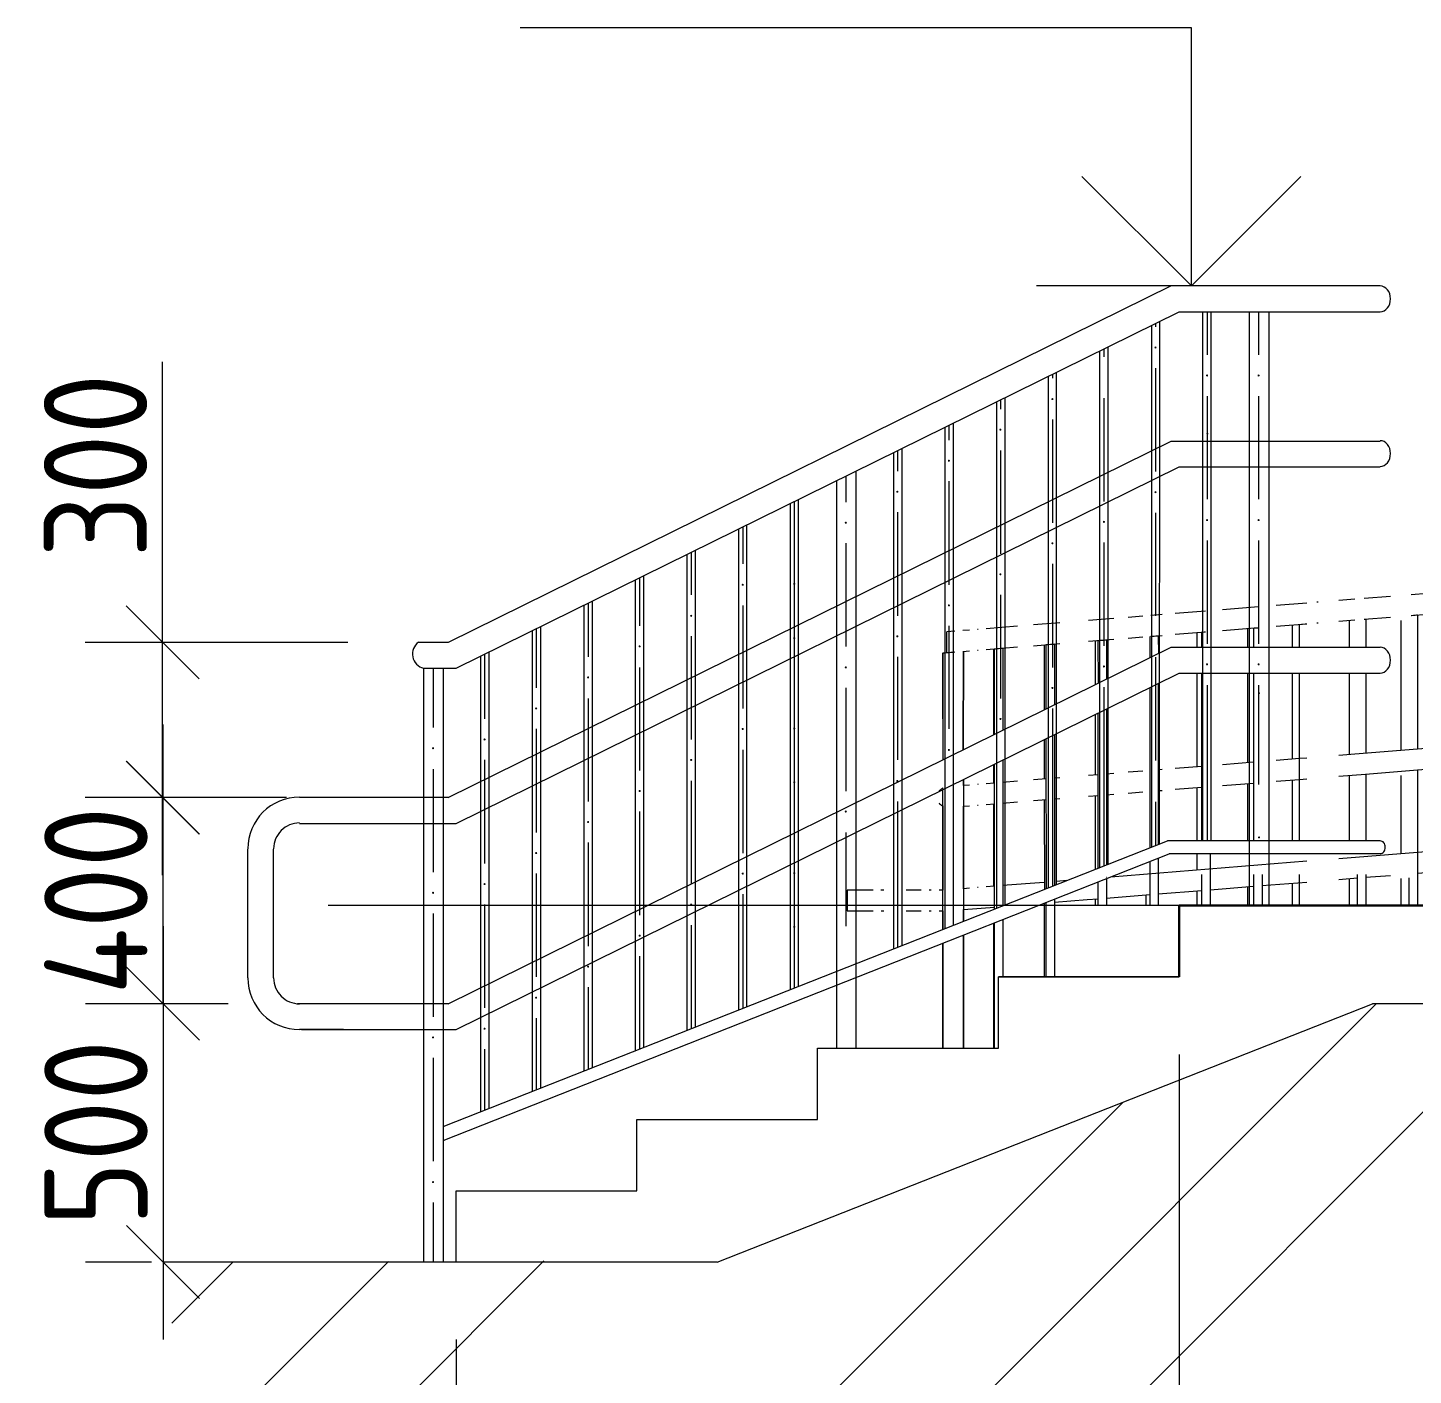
# Model space of a CAD drawing. Header units: millimetres. Extents: x 504091 to 2165846, y 135022 to 442887.
# Drawn here: x 1053745 to 1056428, y 314912 to 317521 of the extents above; entities that cross this region are included whole.
import ezdxf

# ---------------------------------------------------------------- set-up
doc = ezdxf.new("R2010")
doc.units = ezdxf.units.MM
doc.layers.get('Defpoints').update_dxf_attribs({"color": 255})
for name, color, linetype, lineweight in [('Аннотация', 7, 'Continuous', 9), ('Лестницы', 7, 'Continuous', 18), ('Ограждение', 7, 'Continuous', 18), ('отметки', 7, 'Continuous', 20), ('Перекрытие', 7, 'Continuous', 18), ('размеры', 7, 'Continuous', 9), ('Стены наружные', 7, 'Continuous', 18), ('Узлы', 7, 'Continuous', 18)]:
    doc.layers.add(name, color=color, linetype=linetype, lineweight=lineweight)
doc.layers.add('Линии', color=7, linetype='Continuous', lineweight=9, true_color=0x00a600)
doc.styles.add('GOST Common_1', font='GOST_Common.ttf', dxfattribs={"width": 0.9, "height": 250})
doc.styles.add('GOST Common_6', font='GOST_Common.ttf', dxfattribs={"width": 0.9, "height": 200})
doc.dimstyles.new('ADSK_Основной_2_5_мм_Округление_до_10_мм', dxfattribs={"dimscale": 304.8, "dimtxt": 251.428749, "dimasz": 0.463911, "dimexe": 0.492126, "dimexo": 0.492126, "dimgap": 0.098425, "dimtad": 1, "dimdec": 0, "dimrnd": 10, "dimdsep": 46, "dimtxsty": 'GOST Common_1', "dimblk1": 'OBLIQUE', "dimblk2": 'OBLIQUE', "dimsah": 1, "dimcen": 0.09, "dimdle": 0.492126, "dimazin": 2, "dimtfac": 1, "dimtdec": 4, "dimtix": 1, "dimtmove": 0, "dimatfit": 3, "dimfxl": 0, "dimtvp": 1, "dimtolj": 1, "dimtzin": 0, "dimlwd": 20, "dimlwe": 20, "dimarcsym": 0})

# ---------------------------------------------------------------- blocks, each defined once
blk = doc.blocks.new('ограждение')
h = blk.add_hatch(color=7)
h.dxf.hatch_style = 2
h.paths.add_polyline_path([(1648.1, 943.7), (1646.7, 944.3), (1646, 945.8), (1646.7, 947.3), (1648.1, 947.9), (1649.6, 947.3), (1650.3, 945.8), (1649.6, 944.3)])
h = blk.add_hatch(color=7)
h.dxf.hatch_style = 2
h.paths.add_polyline_path([(1748, 889.6), (1746.5, 890.2), (1745.9, 891.7), (1746.5, 893.2), (1748, 893.8), (1749.5, 893.2), (1750.1, 891.7), (1749.5, 890.2)])
h = blk.add_hatch(color=7)
h.dxf.hatch_style = 2
h.paths.add_polyline_path([(1847.8, 889.6), (1846.3, 890.2), (1845.7, 891.7), (1846.3, 893.2), (1847.8, 893.8), (1849.3, 893.2), (1849.9, 891.7), (1849.3, 890.2)])
h = blk.add_hatch(color=7)
h.dxf.hatch_style = 2
h.paths.add_polyline_path([(1448.5, 843.9), (1447, 844.5), (1446.4, 846), (1447, 847.5), (1448.5, 848.1), (1450, 847.5), (1450.6, 846), (1450, 844.5)])
h = blk.add_hatch(color=7)
h.dxf.hatch_style = 2
h.paths.add_polyline_path([(1347.9, 784.7), (1346.4, 785.3), (1345.7, 786.8), (1346.4, 788.3), (1347.9, 788.9), (1349.3, 788.3), (1350, 786.8), (1349.3, 785.3)])
h = blk.add_hatch(color=7)
h.dxf.hatch_style = 2
h.paths.add_polyline_path([(1748.8, 777), (1747.3, 777.6), (1746.7, 779.1), (1747.3, 780.6), (1748.8, 781.2), (1750.3, 780.6), (1750.9, 779.1), (1750.3, 777.6)])
h = blk.add_hatch(color=7)
h.dxf.hatch_style = 2
h.paths.add_polyline_path([(1248, 724.6), (1246.5, 725.2), (1245.9, 726.7), (1246.5, 728.2), (1248, 728.8), (1249.5, 728.2), (1250.1, 726.7), (1249.5, 725.2)])
h = blk.add_hatch(color=7)
h.dxf.hatch_style = 2
h.paths.add_polyline_path([(1148.2, 664.5), (1146.7, 665.2), (1146.1, 666.7), (1146.7, 668.1), (1148.2, 668.8), (1149.7, 668.1), (1150.3, 666.7), (1149.7, 665.2)])
h = blk.add_hatch(color=7)
h.dxf.hatch_style = 2
h.paths.add_polyline_path([(1648.1, 663.7), (1646.7, 664.3), (1646, 665.8), (1646.7, 667.3), (1648.1, 667.9), (1649.6, 667.3), (1650.3, 665.8), (1649.6, 664.3)])
h = blk.add_hatch(color=7)
h.dxf.hatch_style = 2
h.paths.add_polyline_path([(1048.4, 604.5), (1046.9, 605.1), (1046.3, 606.6), (1046.9, 608.1), (1048.4, 608.7), (1049.9, 608.1), (1050.5, 606.6), (1049.9, 605.1)])
h = blk.add_hatch(color=7)
h.dxf.hatch_style = 2
h.paths.add_polyline_path([(1548.3, 606.2), (1546.8, 606.8), (1546.2, 608.3), (1546.8, 609.8), (1548.3, 610.4), (1549.8, 609.8), (1550.4, 608.3), (1549.8, 606.8)])
h = blk.add_hatch(color=7)
h.dxf.hatch_style = 2
h.paths.add_polyline_path([(1748, 609.6), (1746.5, 610.2), (1745.9, 611.7), (1746.5, 613.2), (1748, 613.8), (1749.5, 613.2), (1750.1, 611.7), (1749.5, 610.2)])
h = blk.add_hatch(color=7)
h.dxf.hatch_style = 2
h.paths.add_polyline_path([(1847.8, 609.6), (1846.3, 610.2), (1845.7, 611.7), (1846.3, 613.2), (1847.8, 613.8), (1849.3, 613.2), (1849.9, 611.7), (1849.3, 610.2)])
h = blk.add_hatch(color=7)
h.dxf.hatch_style = 2
h.paths.add_polyline_path([(1448.5, 564.7), (1447, 565.3), (1446.4, 566.8), (1447, 568.3), (1448.5, 569), (1450, 568.3), (1450.6, 566.8), (1450, 565.3)])
h = blk.add_hatch(color=7)
h.dxf.hatch_style = 2
h.paths.add_polyline_path([(848.8, 484.4), (847.3, 485), (846.6, 486.5), (847.3, 488), (848.8, 488.6), (850.3, 488), (850.9, 486.5), (850.3, 485)])
h = blk.add_hatch(color=7)
h.dxf.hatch_style = 2
h.paths.add_polyline_path([(948.6, 486.1), (947.1, 486.7), (946.5, 488.2), (947.1, 489.7), (948.6, 490.3), (950.1, 489.7), (950.7, 488.2), (950.1, 486.7)])
h = blk.add_hatch(color=7)
h.dxf.hatch_style = 2
h.paths.add_polyline_path([(1347.9, 504.7), (1346.4, 505.3), (1345.7, 506.8), (1346.4, 508.3), (1347.9, 508.9), (1349.3, 508.3), (1350, 506.8), (1349.3, 505.3)])
h = blk.add_hatch(color=7)
h.dxf.hatch_style = 2
h.paths.add_polyline_path([(1248, 444.6), (1246.5, 445.2), (1245.9, 446.7), (1246.5, 448.2), (1248, 448.8), (1249.5, 448.2), (1250.1, 446.7), (1249.5, 445.2)])
h = blk.add_hatch(color=7)
h.dxf.hatch_style = 2
h.paths.add_polyline_path([(748.9, 424.3), (747.4, 424.9), (746.8, 426.4), (747.4, 427.9), (748.9, 428.5), (750.4, 427.9), (751.1, 426.4), (750.4, 424.9)])
h = blk.add_hatch(color=7)
h.dxf.hatch_style = 2
h.paths.add_polyline_path([(948.6, 381.2), (947.1, 381.8), (946.5, 383.3), (947.1, 384.8), (948.6, 385.4), (950.1, 384.8), (950.7, 383.3), (950.1, 381.8)])
h = blk.add_hatch(color=7)
h.dxf.hatch_style = 2
h.paths.add_polyline_path([(1148.2, 384.5), (1146.7, 385.2), (1146.1, 386.7), (1146.7, 388.2), (1148.2, 388.8), (1149.7, 388.2), (1150.3, 386.7), (1149.7, 385.2)])
h = blk.add_hatch(color=7)
h.dxf.hatch_style = 2
h.paths.add_polyline_path([(649.1, 365.1), (647.6, 365.7), (647, 367.2), (647.6, 368.7), (649.1, 369.3), (650.6, 368.7), (651.2, 367.2), (650.6, 365.7)])
h = blk.add_hatch(color=7)
h.dxf.hatch_style = 2
h.paths.add_polyline_path([(1048.4, 324.5), (1046.9, 325.1), (1046.3, 326.6), (1046.9, 328.1), (1048.4, 328.7), (1049.9, 328.1), (1050.5, 326.6), (1049.9, 325.1)])
h = blk.add_hatch(color=7)
h.dxf.hatch_style = 2
h.paths.add_polyline_path([(1548.3, 326.2), (1546.8, 326.8), (1546.2, 328.3), (1546.8, 329.8), (1548.3, 330.4), (1549.8, 329.8), (1550.4, 328.3), (1549.8, 326.8)])
h = blk.add_hatch(color=7)
h.dxf.hatch_style = 2
h.paths.add_polyline_path([(1748, 330.4), (1746.5, 331), (1745.9, 332.5), (1746.5, 334), (1748, 334.6), (1749.5, 334), (1750.1, 332.5), (1749.5, 331)])
h = blk.add_hatch(color=7)
h.dxf.hatch_style = 2
h.paths.add_polyline_path([(1847.8, 330.4), (1846.3, 331), (1845.7, 332.5), (1846.3, 334), (1847.8, 334.6), (1849.3, 334), (1849.9, 332.5), (1849.3, 331)])
h = blk.add_hatch(color=7)
h.dxf.hatch_style = 2
h.paths.add_polyline_path([(549.3, 305), (547.8, 305.6), (547.2, 307.1), (547.8, 308.6), (549.3, 309.3), (550.8, 308.6), (551.4, 307.1), (550.8, 305.6)])
h = blk.add_hatch(color=7)
h.dxf.hatch_style = 2
h.paths.add_polyline_path([(1448.5, 284.7), (1447, 285.3), (1446.4, 286.8), (1447, 288.3), (1448.5, 289), (1450, 288.3), (1450.6, 286.8), (1450, 285.3)])
h = blk.add_hatch(color=7)
h.dxf.hatch_style = 2
h.paths.add_polyline_path([(1848.6, 274.5), (1847.2, 275.1), (1846.5, 276.6), (1847.2, 278.1), (1848.6, 278.7), (1850.1, 278.1), (1850.8, 276.6), (1850.1, 275.1)])
h = blk.add_hatch(color=7)
h.dxf.hatch_style = 2
h.paths.add_polyline_path([(448.6, 245), (447.2, 245.6), (446.5, 247.1), (447.2, 248.6), (448.6, 249.2), (450.1, 248.6), (450.8, 247.1), (450.1, 245.6)])
h = blk.add_hatch(color=7)
h.dxf.hatch_style = 2
h.paths.add_polyline_path([(1347.9, 224.7), (1346.4, 225.3), (1345.7, 226.8), (1346.4, 228.3), (1347.9, 228.9), (1349.3, 228.3), (1350, 226.8), (1349.3, 225.3)])
h = blk.add_hatch(color=7)
h.dxf.hatch_style = 2
h.paths.add_polyline_path([(348.8, 184.9), (347.3, 185.5), (346.7, 187), (347.3, 188.5), (348.8, 189.1), (350.3, 188.5), (350.9, 187), (350.3, 185.5)])
h = blk.add_hatch(color=7)
h.dxf.hatch_style = 2
h.paths.add_polyline_path([(848.8, 205.2), (847.3, 205.8), (846.6, 207.3), (847.3, 208.8), (848.8, 209.4), (850.3, 208.8), (850.9, 207.3), (850.3, 205.8)])
h = blk.add_hatch(color=7)
h.dxf.hatch_style = 2
h.paths.add_polyline_path([(948.6, 206.1), (947.1, 206.7), (946.5, 208.2), (947.1, 209.7), (948.6, 210.3), (950.1, 209.7), (950.7, 208.2), (950.1, 206.7)])
h = blk.add_hatch(color=7)
h.dxf.hatch_style = 2
h.paths.add_polyline_path([(249, 168), (247.5, 168.6), (246.9, 170.1), (247.5, 171.6), (249, 172.2), (250.5, 171.6), (251.1, 170.1), (250.5, 168.6)])
h = blk.add_hatch(color=7)
h.dxf.hatch_style = 2
h.paths.add_polyline_path([(1248, 164.6), (1246.5, 165.2), (1245.9, 166.7), (1246.5, 168.2), (1248, 168.8), (1249.5, 168.2), (1250.1, 166.7), (1249.5, 165.2)])
h = blk.add_hatch(color=7)
h.dxf.hatch_style = 2
h.paths.add_polyline_path([(748.9, 145.1), (747.4, 145.8), (746.8, 147.3), (747.4, 148.8), (748.9, 149.4), (750.4, 148.8), (751.1, 147.3), (750.4, 145.8)])
h = blk.add_hatch(color=7)
h.dxf.hatch_style = 2
h.paths.add_polyline_path([(1148.2, 104.5), (1146.7, 105.2), (1146.1, 106.7), (1146.7, 108.2), (1148.2, 108.8), (1149.7, 108.2), (1150.3, 106.7), (1149.7, 105.2)])
h = blk.add_hatch(color=7)
h.dxf.hatch_style = 2
h.paths.add_polyline_path([(649.1, 85.1), (647.6, 85.7), (647, 87.2), (647.6, 88.7), (649.1, 89.3), (650.6, 88.7), (651.2, 87.2), (650.6, 85.7)])
h = blk.add_hatch(color=7)
h.dxf.hatch_style = 2
h.paths.add_polyline_path([(948.6, 102), (947.1, 102.6), (946.5, 104.1), (947.1, 105.6), (948.6, 106.2), (950.1, 105.6), (950.7, 104.1), (950.1, 102.6)])
h = blk.add_hatch(color=7)
h.dxf.hatch_style = 2
h.paths.add_polyline_path([(549.3, 25), (547.8, 25.7), (547.2, 27.1), (547.8, 28.6), (549.3, 29.3), (550.8, 28.6), (551.4, 27.1), (550.8, 25.7)])
h = blk.add_hatch(color=7)
h.dxf.hatch_style = 2
h.paths.add_polyline_path([(1048.4, 45.3), (1046.9, 46), (1046.3, 47.4), (1046.9, 48.9), (1048.4, 49.6), (1049.9, 48.9), (1050.5, 47.4), (1049.9, 46)])
h = blk.add_hatch(color=7)
h.dxf.hatch_style = 2
h.paths.add_polyline_path([(1848.6, -4.7), (1847.2, -4), (1846.5, -2.5), (1847.2, -1.1), (1848.6, -0.4), (1850.1, -1.1), (1850.8, -2.5), (1850.1, -4)])
h = blk.add_hatch(color=7)
h.dxf.hatch_style = 2
h.paths.add_polyline_path([(448.6, -35), (447.2, -34.4), (446.5, -32.9), (447.2, -31.4), (448.6, -30.8), (450.1, -31.4), (450.8, -32.9), (450.1, -34.4)])
h = blk.add_hatch(color=7)
h.dxf.hatch_style = 2
h.paths.add_polyline_path([(848.8, -74.8), (847.3, -74.2), (846.6, -72.7), (847.3, -71.2), (848.8, -70.6), (850.3, -71.2), (850.9, -72.7), (850.3, -74.2)])
h = blk.add_hatch(color=7)
h.dxf.hatch_style = 2
h.paths.add_polyline_path([(948.6, -73.9), (947.1, -73.3), (946.5, -71.8), (947.1, -70.3), (948.6, -69.7), (950.1, -70.3), (950.7, -71.8), (950.1, -73.3)])
h = blk.add_hatch(color=7)
h.dxf.hatch_style = 2
h.paths.add_polyline_path([(348.8, -95.1), (347.3, -94.5), (346.7, -93), (347.3, -91.5), (348.8, -90.9), (350.3, -91.5), (350.9, -93), (350.3, -94.5)])
h = blk.add_hatch(color=7)
h.dxf.hatch_style = 2
h.paths.add_polyline_path([(249, -112), (247.5, -111.4), (246.9, -109.9), (247.5, -108.4), (249, -107.8), (250.5, -108.4), (251.1, -109.9), (250.5, -111.4)])
h = blk.add_hatch(color=7)
h.dxf.hatch_style = 2
h.paths.add_polyline_path([(748.9, -134.8), (747.4, -134.2), (746.8, -132.7), (747.4, -131.2), (748.9, -130.6), (750.4, -131.2), (751.1, -132.7), (750.4, -134.2)])
h = blk.add_hatch(color=7)
h.dxf.hatch_style = 2
h.paths.add_polyline_path([(948.6, -178), (947.1, -177.4), (946.5, -175.9), (947.1, -174.4), (948.6, -173.8), (950.1, -174.4), (950.7, -175.9), (950.1, -177.4)])
h = blk.add_hatch(color=7)
h.dxf.hatch_style = 2
h.paths.add_polyline_path([(649.1, -194.9), (647.6, -194.3), (647, -192.8), (647.6, -191.3), (649.1, -190.7), (650.6, -191.3), (651.2, -192.8), (650.6, -194.3)])
h = blk.add_hatch(color=7)
h.dxf.hatch_style = 2
h.paths.add_polyline_path([(549.3, -255), (547.8, -254.3), (547.2, -252.9), (547.8, -251.4), (549.3, -250.7), (550.8, -251.4), (551.4, -252.9), (550.8, -254.3)])
h = blk.add_hatch(color=7)
h.dxf.hatch_style = 2
h.paths.add_polyline_path([(448.6, -315), (447.2, -314.4), (446.5, -312.9), (447.2, -311.4), (448.6, -310.8), (450.1, -311.4), (450.8, -312.9), (450.1, -314.4)])
h = blk.add_hatch(color=7)
h.dxf.hatch_style = 2
h.paths.add_polyline_path([(348.8, -375.1), (347.3, -374.5), (346.7, -373), (347.3, -371.5), (348.8, -370.9), (350.3, -371.5), (350.9, -373), (350.3, -374.5)])
h = blk.add_hatch(color=7)
h.dxf.hatch_style = 2
h.paths.add_polyline_path([(249, -392), (247.5, -391.4), (246.9, -389.9), (247.5, -388.4), (249, -387.8), (250.5, -388.4), (251.1, -389.9), (250.5, -391.4)])
h = blk.add_hatch(color=7)
h.dxf.hatch_style = 2
h.paths.add_polyline_path([(249, -672), (247.5, -671.4), (246.9, -669.9), (247.5, -668.4), (249, -667.8), (250.5, -668.4), (251.1, -669.9), (250.5, -671.4)])
at = {"color": 7, "lineweight": 0}
for p, q in [((278.6, 74.5), (1678.6, 764.7)), ((293.8, 24.6), (1693.8, 714.8)), ((278.6, -324.8), (1678.6, 365.4)), ((293.8, -374.7), (1693.8, 315.5)), ((268.5, -562.4), (1671.4, -9.3)), ((268.5, -589.2), (1674.9, -34.7))]:
    blk.add_line(p, q, dxfattribs=at)
for points in [[(1678.6, 1065), (278.6, 374.8)], [(2083, 1065), (1678.6, 1065)], [(2083.4, 1015.1), (2087.4, 1015.6), (2091.1, 1017), (2094.5, 1019.4), (2097.4, 1022.4), (2099.9, 1026.1), (2101.7, 1030.3), (2102.9, 1035), (2103.3, 1040), (2102.9, 1045.1), (2101.7, 1049.8), (2099.9, 1054), (2097.4, 1057.7), (2094.5, 1060.7), (2091.1, 1063), (2087.4, 1064.5), (2083.4, 1065)], [(293.8, 324.9), (1693.8, 1015.1)], [(1655.7, 996.3), (1655.5, -15.6)], [(1693.8, 1015.1), (2083, 1015.1)], [(1739.5, 1015.1), (1739.5, -9.3)], [(1748, 1015.1), (1748, 931.4)], [(1755.6, 1015.1), (1755.6, -9.3)], [(1829.6, 1015.1), (1829.6, -134.7)], [(1847.8, 1015.1), (1847.8, 931.4)], [(1867.6, 1015.1), (1867.6, -134.7)], [(1640.5, 988.8), (1640.4, -21.5)], [(1648.1, 992.6), (1648.1, 985.6)], [(1539.9, 939.2), (1539.9, -61.2)], [(1548.3, 943.4), (1548.3, 928)], [(1555.9, 947.1), (1555.9, -54.8)], [(1440.1, 890), (1440.1, -100.5)], [(1448.5, 894.1), (1448.5, 886.6)], [(1456.1, 897.9), (1456.1, -94.2)], [(1648.1, 906), (1648.1, 705.6)], [(1340.2, 840.8), (1340.2, -139.9)], [(1347.9, 844.5), (1347.9, 826.5)], [(1356.3, 848.7), (1356.3, -133.5)], [(1548.3, 847.7), (1548.3, 648)], [(1748, 851.9), (1748, 652.3)], [(1847.8, 851.9), (1847.8, 652.3)], [(1448.5, 806.2), (1448.5, 606.6)], [(1240.4, 791.6), (1240.4, -179.2)], [(1248, 795.3), (1248, 766.5)], [(1256.5, 799.5), (1256.5, -172.9)], [(1678.6, 764.7), (2083, 764.7)], [(2083.4, 715.6), (2087.4, 716.1), (2091.1, 717.6), (2094.5, 719.9), (2097.4, 722.9), (2099.9, 726.6), (2101.7, 730.9), (2102.9, 735.6), (2103.3, 740.6), (2102.9, 745.6), (2101.7, 750.3), (2099.9, 754.5), (2097.4, 758.2), (2094.5, 761.3), (2091.1, 763.6), (2087.4, 765), (2083.4, 765.5)], [(1140.6, 742.3), (1140.6, -218.6)], [(1148.2, 746.1), (1148.2, 706.4)], [(1156.7, 750.3), (1156.7, -212.2)], [(1347.9, 746.2), (1347.9, 546.5)], [(1067.6, 706.4), (1067.6, -410.7)], [(1693.8, 714.8), (2083, 714.8)], [(1030.4, 688), (1030.4, -410.7)], [(1048.4, 696.9), (1048.4, 646.4)], [(1248, 687), (1248, 486.5)], [(948.6, 647.7), (948.6, 527.9)], [(956.4, 651.6), (956.4, -291.2)], [(940.4, 643.6), (940.4, -297.5)], [(948.6, 623.5), (948.6, 423.9)], [(1148.2, 626.9), (1148.2, 426.4)], [(1648.1, 626.1), (1648.1, 426.4)], [(840.3, 594.3), (840.3, -337)], [(848.8, 598.5), (848.8, 527.1)], [(856.4, 602.2), (856.4, -330.6)], [(1048.4, 566.8), (1048.4, 367.2)], [(1548.3, 568.5), (1548.3, 368)], [(1748, 571.9), (1748, 372.3)], [(1847.8, 571.9), (1847.8, 372.3)], [(740.5, 545.1), (740.5, -376.3)], [(748.9, 549.3), (748.9, 467)], [(756.6, 553), (756.6, -370)], [(1448.5, 527.1), (1448.5, 326.6)], [(640.7, 495.9), (640.7, -415.7)], [(649.1, 500.1), (649.1, 407)], [(656.7, 503.8), (656.7, -409.4)], [(1347.9, 467), (1347.9, 266.5)], [(540.8, 446.7), (540.8, -455.1)], [(549.3, 450.8), (549.3, 346.9)], [(556.9, 454.6), (556.9, -448.7)], [(848.8, 446.7), (848.8, 247.1)], [(948.6, 447.6), (948.6, 247.9)], [(457.1, 405.4), (457.1, -488.1)], [(1248, 407), (1248, 207.3)], [(441, 397.5), (441, -494.4)], [(448.6, 401.2), (448.6, 286.8)], [(748.9, 386.7), (748.9, 187)], [(221.1, 375.4), (217.9, 372.8), (215.2, 369.8), (213, 366.5), (211.3, 362.9), (210, 359.1), (209.4, 355.1), (209.3, 351.1), (209.8, 347), (210.8, 343), (212.4, 339.3), (214.5, 335.9), (217.1, 332.9), (220, 330.2), (223.3, 327.9), (226.9, 326.1), (230.8, 324.9)], [(278.6, 374.8), (220.2, 374.8)], [(348.8, 352), (348.8, 226.8)], [(357.3, 356.2), (357.3, -527.4)], [(1678.6, 365.4), (2083, 365.4)], [(2083.4, 315.5), (2087.4, 316), (2091.1, 317.5), (2094.5, 319.8), (2097.4, 322.8), (2099.9, 326.5), (2101.7, 330.8), (2102.9, 335.4), (2103.3, 340.5), (2102.9, 345.5), (2101.7, 350.2), (2099.9, 354.4), (2097.4, 358.1), (2094.5, 361.2), (2091.1, 363.5), (2087.4, 364.9), (2083.4, 365.4)], [(230.4, 324.9), (230.4, -824.7)], [(230.4, 324.9), (293.8, 324.9)], [(249, 324.9), (249, 209.9)], [(268.5, 324.9), (268.5, -824.7)], [(341.2, 348.3), (341.2, -533.8)], [(649.1, 326.6), (649.1, 127)], [(948.6, 343.5), (948.6, 143.9)], [(1148.2, 346.9), (1148.2, 147.3)], [(1648.1, 346.1), (1648.1, 146.4)], [(1693.8, 315.5), (2083, 315.5)], [(1048.4, 286.8), (1048.4, 87.2)], [(1548.3, 288.5), (1548.3, -57.8)], [(1748, 291.9), (1748, -9.3)], [(1847.8, 291.9), (1847.8, 99.9)], [(549.3, 266.5), (549.3, 66.9)], [(1448.5, 247.1), (1448.5, -97.2)], [(230.4, 222.6), (230.4, 192.9), (230.4, 182.8)], [(448.6, 207.3), (448.6, 6.8)], [(848.8, 166.7), (848.8, -32.9)], [(948.6, 168.4), (948.6, -32.1)], [(348.8, 147.3), (348.8, -53.2)], [(249, 129.5), (249, -70.1)], [(748.9, 106.7), (748.9, -93)], [(-9.4, 75.4), (-19.7, 74.8), (-29.6, 73.3), (-39.2, 70.9), (-48.4, 67.5), (-57.2, 63.3), (-65.5, 58.2), (-73.2, 52.5), (-80.3, 46), (-86.8, 38.9), (-92.5, 31.2), (-97.6, 22.9), (-101.8, 14.1), (-105.2, 4.9), (-107.6, -4.7), (-109.1, -14.6), (-109.7, -24.9)], [(278.6, 74.5), (-9.8, 74.5)], [(948.6, 63.5), (948.6, -136.1)], [(1148.2, 66.9), (1148.2, -215.6)], [(1648.1, 66.1), (1648.1, -18.5)], [(649.1, 47.4), (649.1, -153)], [(-9.4, 25.5), (-14.6, 25.2), (-19.6, 24.4), (-24.4, 23.2), (-29, 21.5), (-33.4, 19.4), (-37.6, 16.9), (-41.4, 14), (-45, 10.7), (-48.3, 7.1), (-51.2, 3.3), (-53.7, -0.9), (-55.8, -5.3), (-57.5, -9.9), (-58.7, -14.7), (-59.5, -19.7), (-59.7, -24.9)], [(-9.8, 24.6), (52.8, 24.6)], [(44.3, 24.6), (293.8, 24.6)], [(1048.4, 6.8), (1048.4, -174.2)], [(-109.7, -274.8), (-109.7, -25.3)], [(-59.7, -274.8), (-59.7, -25.3)], [(549.3, -12.6), (549.3, -213.1)], [(2083, -9.3), (1671.4, -9.3)], [(2083.4, -33.8), (2085.3, -33.6), (2087.2, -32.9), (2088.8, -31.7), (2090.3, -30.3), (2091.5, -28.4), (2092.3, -26.4), (2092.9, -24.1), (2093.1, -21.6), (2092.9, -19.1), (2092.3, -16.8), (2091.5, -14.7), (2090.3, -12.9), (2088.8, -11.4), (2087.2, -10.3), (2085.3, -9.6), (2083.4, -9.3)], [(2083, -34.7), (1674.9, -34.7)], [(448.6, -72.7), (448.6, -272.3)], [(348.8, -132.7), (348.8, -332.4)], [(848.8, -112.4), (848.8, -333.6)], [(948.6, -111.6), (948.6, -294.3)], [(249, -149.7), (249, -350.1)], [(748.9, -172.5), (748.9, -373)], [(649.1, -232.6), (649.1, -412.4)], [(948.6, -215.6), (948.6, -294.3)], [(-109.7, -274.4), (-109.1, -284.7), (-107.6, -294.6), (-105.2, -304.2), (-101.8, -313.4), (-97.6, -322.2), (-92.5, -330.5), (-86.8, -338.2), (-80.3, -345.3), (-73.2, -351.8), (-65.5, -357.5), (-57.2, -362.6), (-48.4, -366.8), (-39.2, -370.2), (-29.6, -372.6), (-19.7, -374.1), (-9.4, -374.7)], [(-59.7, -274.4), (-59.5, -279.6), (-58.7, -284.6), (-57.5, -289.4), (-55.8, -294), (-53.7, -298.4), (-51.2, -302.6), (-48.3, -306.4), (-45, -310), (-41.4, -313.3), (-37.6, -316.2), (-33.4, -318.7), (-29, -320.8), (-24.4, -322.5), (-19.6, -323.7), (-14.6, -324.5), (-9.4, -324.8)], [(549.3, -292.6), (549.3, -451.7)], [(17.2, -324.8), (-13.2, -324.8)], [(62.9, -324.8), (-9.8, -324.8)], [(278.6, -324.8), (-5.6, -324.8)], [(75.6, -374.7), (-9.8, -374.7)], [(-5.6, -374.7), (293.8, -374.7)], [(448.6, -352.7), (448.6, -491.4)], [(348.8, -412.7), (348.8, -530.8)], [(249, -429.6), (249, -629.3)], [(249, -709.6), (249, -824.7)]]:
    blk.add_lwpolyline(points, dxfattribs=at)
blk = doc.blocks.new('Ограждение - 16-3098364-Разрез 2-2')
at = {"layer": 'Ограждение'}
for p, q in [((-2600.6, 200), (-2600.6, 559.6)), ((-2600.6, -10), (-2600.6, 0))]:
    blk.add_line(p, q, dxfattribs=at)
at = {"layer": 'Ограждение', "flags": 128}
for points in [[(-2600.6, 559.6), (-2600.4, 559.6), (-2598.8, 559.7), (-2596, 559.9), (-2592.6, 560.2)], [(-2592.6, 560.2), (-2589.1, 560.5), (-2586.3, 560.7)]]:
    blk.add_lwpolyline(points, dxfattribs=at)
blk = doc.blocks.new('Ограждение - 16-V42-Разрез 2-2')
at = {"layer": 'Ограждение'}
for p, q in [((-2620.7, 558), (-2620.7, 298.1)), ((-2604.7, 299.4), (-2604.7, 559.2)), ((-2620.7, 258), (-2620.7, 98.1)), ((-2604.7, 200), (-2604.7, 259.2)), ((-2620.7, 58), (-2620.7, -10)), ((-2604.7, -10), (-2604.7, 0))]:
    blk.add_line(p, q, dxfattribs=at)
blk = doc.blocks.new('Ограждение - 16-V47-Разрез 2-2')
at = {"layer": 'Ограждение'}
blk.add_line((-3211.1, 10.7), (-3211.1, -10), dxfattribs=at)
blk = doc.blocks.new('Тип перил - D40-V122-Разрез 2-2')
at = {"layer": 'Ограждение', "flags": 128}
for points in [[(-3611.6, 211.4), (-3611.1, 212), (-3610.6, 212.6), (-3610.1, 213.3), (-3609.6, 213.8), (-3609, 214.4), (-3608.4, 215), (-3607.8, 215.5), (-3607.2, 216), (-3606.6, 216.4), (-3605.9, 216.9), (-3605.2, 217.3), (-3604.5, 217.7), (-3603.8, 218.1)], [(-3603.6, 182), (-3604.3, 182.3), (-3605, 182.7), (-3605.7, 183.1), (-3606.4, 183.6), (-3607, 184), (-3607.7, 184.5), (-3608.3, 185), (-3608.9, 185.6), (-3609.4, 186.1), (-3610, 186.7), (-3610.5, 187.3), (-3611, 187.9), (-3611.5, 188.6)]]:
    blk.add_lwpolyline(points, dxfattribs=at)
blk = doc.blocks.new('Тип перил - D40-V124-Разрез 2-2')
at = {"layer": 'Ограждение', "flags": 128}
for points in [[(-3611.6, 211.4), (-3611.1, 212), (-3610.6, 212.6), (-3610.1, 213.3), (-3609.6, 213.8), (-3609, 214.4), (-3608.4, 215), (-3607.8, 215.5), (-3607.2, 216), (-3606.6, 216.4), (-3605.9, 216.9), (-3605.2, 217.3), (-3604.5, 217.7), (-3603.8, 218.1)], [(-3603.6, 182), (-3604.3, 182.3), (-3605, 182.7), (-3605.7, 183.1), (-3606.4, 183.6), (-3607, 184), (-3607.7, 184.5), (-3608.3, 185), (-3608.9, 185.6), (-3609.4, 186.1), (-3610, 186.7), (-3610.5, 187.3), (-3611, 187.9), (-3611.5, 188.6)]]:
    blk.add_lwpolyline(points, dxfattribs=at)
blk = doc.blocks.new('огр')
at = {"layer": 'Лестницы', "lineweight": 18}
for q in [(604.8, -775.2), (254.8, -913.2)]:
    blk.add_line((604.8, -913.2), q, dxfattribs=at)
at = {"layer": 'Ограждение'}
for p, q in [((874.1, -187.7), (871.7, -187.9)), ((945.2, -182), (914.1, -184.5)), ((1014.1, -176.5), (963.1, -180.5)), ((1166, -164.3), (1054.1, -173.3)), ((571.9, -211.8), (550.3, -213.6)), ((655.7, -205.1), (597.4, -209.8)), ((758.6, -196.9), (688.9, -202.5)), ((851.9, -189.4), (793.1, -194.1)), ((1054.1, -213.4), (1166, -204.4)), ((1055.1, -213.3), (1058.6, -213)), ((1066.6, -212.4), (1066.6, -472.3)), ((215.9, -240.3), (214.4, -240.4)), ((291.6, -234.3), (231.5, -239.1)), ((373.7, -227.7), (322.9, -231.8)), ((478.6, -219.3), (429.1, -223.3)), ((534.3, -214.8), (506, -217.1)), ((688.9, -242.6), (758.6, -237)), ((737.3, -238.7), (737.3, -275.2)), ((749.4, -275.2), (749.4, -237.8)), ((757.4, -237.1), (758.6, -237)), ((793.1, -234.3), (851.9, -229.6)), ((823.7, -231.8), (823.7, -275.2)), ((837.8, -275.2), (837.8, -230.7)), ((871.7, -228), (874.1, -227.8)), ((871.9, -228), (873.4, -227.8)), ((914.1, -224.6), (945.2, -222.1)), ((934.1, -223), (934.1, -275.2)), ((963.1, -220.7), (1014.1, -216.6)), ((966.2, -220.4), (966.2, -275.2)), ((1034.5, -223), (1034.5, -315)), ((170.2, -244), (154.9, -245.2)), ((198.8, -241.7), (185.8, -242.7)), ((322.9, -271.9), (373.7, -267.8)), ((429.1, -263.4), (478.6, -259.4)), ((442.1, -262.4), (442.2, -347.8)), ((448.5, -344.6), (448.1, -261.9)), ((464.1, -260.6), (464.5, -336.7)), ((506, -257.2), (534.3, -255)), ((548.5, -295.3), (548.5, -253.9)), ((550.3, -253.7), (571.9, -252)), ((564.5, -252.6), (564.7, -287.4)), ((597.4, -249.9), (655.7, -245.3)), ((638.9, -246.6), (638.9, -275.2)), ((648.9, -275.2), (648.9, -245.8)), ((147.4, -285.9), (147.5, -493)), ((147.4, -413.4), (147.4, -285.9)), ((147.9, -285.9), (147.9, -285.9)), ((154.9, -285.3), (170.2, -284.1)), ((167.4, -284.3), (170.3, -284.1)), ((185.8, -282.9), (198.8, -281.8)), ((186.8, -473.7), (187.4, -282.7)), ((187.4, -282.7), (186.8, -473.7)), ((186.9, -282.8), (186.9, -282.8)), ((186.9, -282.8), (186.9, -282.8)), ((214.4, -280.6), (215.9, -280.4)), ((231.5, -279.2), (291.6, -274.4)), ((245.3, -278.1), (245.5, -444.7)), ((247.4, -443.8), (247.3, -277.9)), ((263.3, -276.7), (263.3, -435.9)), ((343.7, -270.2), (343.5, -396.4)), ((347.7, -394.3), (347.7, -269.9)), ((363.7, -268.6), (363.8, -386.4)), ((1034.5, -315), (1034.5, -474.8)), ((564.5, -344.8), (564.5, -656.8)), ((638.9, -325), (638.9, -506.6)), ((648.9, -649.8), (648.9, -325)), ((737.3, -325), (737.3, -498.8)), ((749.4, -649.8), (749.4, -325)), ((823.7, -325), (823.7, -491.9)), ((837.8, -649.8), (837.8, -325)), ((934.1, -325), (934.1, -482.9)), ((966.2, -325), (966.2, -480.3)), ((548.5, -663.1), (548.5, -352.7)), ((448.1, -702.8), (448.1, -402.2)), ((464.1, -394.3), (464.3, -696.4)), ((442.1, -405.2), (442.1, -522.3)), ((343.7, -453.7), (343.7, -530.2)), ((348, -742.2), (347.7, -451.7)), ((363.7, -443.8), (363.6, -736.1)), ((945.2, -482), (913.9, -484.5)), ((1066.4, -472.3), (945.2, -482)), ((1151.2, -465.5), (1066.4, -472.3)), ((245.3, -502.2), (245.3, -538)), ((247.3, -781.9), (247.3, -501.2)), ((263.3, -493.3), (263.3, -775.6)), ((649.1, -505.7), (597.4, -509.8)), ((749.6, -497.6), (688.9, -502.5)), ((838.2, -490.5), (793, -494.2)), ((851.9, -489.4), (837.8, -490.6)), ((1066.4, -512.4), (1151.2, -505.6)), ((187.4, -530.8), (187.3, -805.6)), ((187.4, -542.6), (187.4, -530.8)), ((291.6, -534.3), (263.1, -536.5)), ((347.9, -529.8), (322.9, -531.8)), ((373.7, -527.7), (363.5, -528.5)), ((448.3, -521.7), (429.1, -523.3)), ((478.6, -519.3), (463.9, -520.5)), ((534.3, -514.8), (506, -517.1)), ((571.9, -511.8), (564.3, -512.4)), ((793, -534.3), (838.1, -530.7)), ((823.7, -531.8), (823.7, -649.8)), ((838.1, -530.7), (851.9, -529.6)), ((913.9, -524.6), (966, -520.4)), ((934.1, -523), (934.1, -649.8)), ((966, -520.4), (1066.4, -512.4)), ((966.2, -520.4), (966.2, -649.8)), ((1034.5, -523), (1034.5, -675.2)), ((1066.6, -512.4), (1066.6, -775.2)), ((147.3, -821.4), (147.4, -550.5)), ((198.8, -541.7), (187, -542.6)), ((215.9, -540.3), (214.4, -540.4)), ((247.5, -537.8), (231.5, -539.1)), ((429.1, -563.4), (448.3, -561.9)), ((442.1, -562.4), (442.1, -705.1)), ((463.9, -560.6), (478.6, -559.4)), ((506, -557.2), (534.3, -555)), ((564.3, -552.6), (571.9, -552)), ((597.4, -549.9), (649.1, -545.8)), ((638.9, -546.6), (638.9, -649.8)), ((688.9, -542.6), (749.6, -537.8)), ((737.3, -538.7), (737.3, -649.8)), ((147.4, -581.9), (147.4, -745.2)), ((187, -582.8), (198.8, -581.8)), ((187.4, -742.6), (187.4, -582.7)), ((214.4, -580.6), (215.9, -580.4)), ((231.5, -579.2), (247.5, -577.9)), ((245.3, -578.1), (245.3, -738)), ((263.1, -576.7), (291.6, -574.4)), ((322.7, -571.9), (347.9, -569.9)), ((343.7, -570.2), (343.9, -743.8)), ((363.5, -568.6), (373.7, -567.8)), ((1146, -665.9), (1066.4, -672.3)), ((851.9, -689.4), (472.9, -719.8)), ((548.5, -775.2), (548.5, -689.9)), ((564.6, -683.6), (564.5, -775.2)), ((638.9, -675.2), (638.9, -706.5)), ((664.9, -675.2), (664.9, -775.2)), ((737.3, -675.2), (737.3, -675.3)), ((749.4, -675.3), (749.4, -675.2)), ((1066.4, -672.3), (913.9, -684.5)), ((464.1, -720.5), (463.9, -720.5)), ((464.1, -723.2), (464.1, -775.2)), ((648.9, -775.2), (648.9, -715.2)), ((749.4, -775.2), (749.4, -715.2)), ((765.4, -715.2), (765.4, -775.2)), ((837.8, -775.2), (837.8, -715.2)), ((913.9, -724.6), (950.4, -721.7)), ((934.1, -723), (934.1, -775.2)), ((950.1, -775.2), (950.1, -721.7)), ((950.2, -775.2), (950.2, -715)), ((966, -720.4), (1014.1, -716.6)), ((966.2, -715), (966.2, -775.2)), ((1034.5, -723), (1034.5, -775.2)), ((1050.5, -775.2), (1050.5, -721.7)), ((1066.4, -712.4), (1146, -706)), ((12.1, -745.2), (-38.1, -745.2)), ((-38.1, -745.2), (-38.1, -765.2)), ((33.1, -745.2), (27.5, -745.2)), ((105.4, -745.2), (76.1, -745.2)), ((124.5, -745.2), (120.9, -745.2)), ((147.7, -745.2), (140, -745.2)), ((198.8, -741.7), (187.1, -742.6)), ((215.9, -740.3), (214.3, -740.4)), ((247.5, -737.8), (231.5, -739.1)), ((343.8, -730.1), (263.1, -736.5)), ((387.6, -726.6), (367.1, -728.2)), ((448.1, -775.2), (448.1, -729.5)), ((564.3, -752.6), (649.1, -745.8)), ((638.9, -746.6), (638.9, -775.2)), ((664.7, -744.5), (749.6, -737.8)), ((737.3, -738.7), (737.3, -775.2)), ((765.2, -736.5), (851.9, -729.8)), ((823.7, -731.8), (823.7, -775.2)), ((-38.1, -765.2), (-38.1, -785.2)), ((187.1, -782.8), (247.3, -777.9)), ((343.7, -770.7), (343.7, -913.2)), ((345.2, -770.1), (347.9, -769.9)), ((347.7, -913.2), (347.7, -769.1)), ((363.5, -768.6), (426.6, -763.6)), ((363.7, -762.8), (363.7, -913.2)), ((426.6, -763.6), (448.3, -761.9)), ((442.1, -762.4), (442.1, -775.2)), ((463.9, -760.6), (548.7, -753.8)), ((-38.1, -785.2), (12.1, -785.2)), ((27.6, -785.2), (33.1, -785.2)), ((76.1, -785.2), (105.4, -785.2)), ((121, -785.2), (124.5, -785.2)), ((140, -785.2), (147.7, -785.2)), ((147.4, -785.2), (147.3, -821.4)), ((187.3, -805.6), (187.4, -782.7)), ((263.3, -802.4), (263.3, -913.2)), ((245.3, -809.5), (245.3, -1051.2)), ((247.3, -1051.2), (247.3, -808.7)), ((147.3, -848.1), (147.4, -1051.2)), ((147.4, -1051.2), (147.3, -848.1)), ((187.4, -1051.2), (187.5, -832.3)), ((187.5, -832.3), (187.4, -1051.2))]:
    blk.add_line(p, q, dxfattribs=at)
at = {"layer": 'Ограждение', "flags": 128}
for points in [[(1058.6, -213), (1062.1, -212.8), (1064.8, -212.5), (1066.4, -212.4), (1066.6, -212.4)], [(749.4, -237.8), (749.6, -237.8), (751.1, -237.6), (753.9, -237.4), (757.4, -237.1)], [(837.8, -230.7), (838.3, -230.7), (842.1, -230.3), (849.1, -229.8), (851.8, -229.6)], [(963.3, -220.7), (964.4, -220.6), (966, -220.4), (966.2, -220.4)], [(154.9, -265.3), (154.9, -260.1), (154.9, -255.2), (154.9, -251.1), (154.9, -247.9), (154.9, -245.9), (154.9, -245.2)], [(154.9, -285.3), (154.9, -284.6), (154.9, -282.6), (154.9, -279.5), (154.9, -275.3), (154.9, -270.5), (154.9, -265.3)], [(448.1, -261.9), (448.3, -261.9), (449.9, -261.7), (452.7, -261.5), (456.1, -261.2)], [(456.1, -261.2), (459.6, -261), (462.4, -260.7), (463.9, -260.6), (464.1, -260.6)], [(550.3, -253.7), (553.1, -253.5), (556.5, -253.2)], [(556.5, -253.2), (560, -252.9), (562.8, -252.7), (564.3, -252.6), (564.5, -252.6)], [(648.9, -245.8), (649.1, -245.8), (650.7, -245.7), (653.5, -245.4), (655.7, -245.3)], [(147.9, -285.9), (151.8, -285.6), (158.7, -285), (167.4, -284.3)], [(247.3, -277.9), (247.5, -277.9), (249, -277.8), (251.8, -277.6), (255.3, -277.3)], [(255.3, -277.3), (258.8, -277), (261.6, -276.8), (263.1, -276.7), (263.3, -276.7)], [(347.7, -269.9), (347.9, -269.9), (349.5, -269.8), (352.2, -269.5), (355.7, -269.3)], [(355.7, -269.3), (359.2, -269), (362, -268.8), (363.5, -268.6), (363.7, -268.6)]]:
    blk.add_lwpolyline(points, dxfattribs=at)
at = {"layer": 'Перекрытие', "lineweight": 30}
blk.add_line((604.8, -775.2), (604.8, -913.2), dxfattribs=at)
at = {"layer": 'Стены наружные'}
blk.add_line((1146, -765.2), (1146, -565.2), dxfattribs=at)
for name in ['Ограждение - 16-V42-Разрез 2-2', 'Ограждение - 16-3098364-Разрез 2-2', 'Ограждение - 16-V47-Разрез 2-2']:
    blk.add_blockref(name, (3751.6, -765.2))
at = {"layer": 'Ограждение'}
for name in ['Тип перил - D40-V122-Разрез 2-2', 'Тип перил - D40-V124-Разрез 2-2']:
    blk.add_blockref(name, (3751.6, -765.2), dxfattribs=at)
blk = doc.blocks.new('Высотные отметки - Стрелка вверх-12093-Разрез 2-2')
at = {"layer": 'Аннотация', "lineweight": 20}
for p, q in [((21738.9, 450), (20438.9, 450)), ((21738.9, -50), (21738.9, 450)), ((21738.9, -50), (21526.8, 162.1)), ((21738.9, -50), (21951, 162.1)), ((22038.9, -50), (21438.9, -50))]:
    blk.add_line(p, q, dxfattribs=at)
blk = doc.blocks.new('_Oblique')
at = {"color": 0, "linetype": 'ByBlock', "lineweight": -2}
blk.add_line((-0.5, -0.5), (0.5, 0.5), dxfattribs=at)
blk = doc.blocks.new('*D958')
at = {"layer": 'Defpoints', "color": 0, "lineweight": 20, "transparency": 16777216}
for p in [(1054114.9, 315631.5), (1054007.1, 315131.6), (1054134.8, 315131.6)]:
    blk.add_point(p, dxfattribs=at)
at = {"layer": 'размеры', "color": 0, "transparency": 16777216}
for p, q in [((1054007.1, 315781.5), (1054007.1, 314981.6)), ((1053964.9, 315631.5), (1053857.1, 315631.5)), ((1053984.8, 315131.6), (1053857.1, 315131.6))]:
    blk.add_line(p, q, dxfattribs=at)
at = {"layer": 'размеры', "color": 0, "transparency": 16777216, "xscale": 141.4, "yscale": 141.4, "zscale": 141.4}
for p, rotation in [((1054007.1, 315631.5), 90), ((1054007.1, 315131.6), 270)]:
    blk.add_blockref('_Oblique', p, dxfattribs=dict(at, rotation=rotation))
at = {"layer": 'размеры', "color": 0, "lineweight": 20, "transparency": 16777216, "insert": (1053877.1, 315381.5), "char_height": 200, "attachment_point": 5, "rotation": 90, "style": 'GOST Common_6'}
blk.add_mtext('\\A1;500', dxfattribs=at)
blk = doc.blocks.new('*D1010')
at = {"layer": 'Defpoints', "color": 0, "lineweight": 20, "transparency": 16777216}
for p in [(1054007.1, 316030.8), (1054305.2, 316030.8), (1054282.9, 315631.5)]:
    blk.add_point(p, dxfattribs=at)
at = {"layer": 'размеры', "color": 0, "transparency": 16777216}
for p, q in [((1054007.1, 316030.8), (1054007.1, 316172.2)), ((1054155.2, 316030.8), (1053857.1, 316030.8)), ((1054007.1, 315631.5), (1054007.1, 316030.8)), ((1054132.9, 315631.5), (1053857.1, 315631.5)), ((1054007.1, 315631.5), (1054007.1, 315490.1))]:
    blk.add_line(p, q, dxfattribs=at)
at = {"layer": 'размеры', "color": 0, "transparency": 16777216, "xscale": 141.4, "yscale": 141.4, "zscale": 141.4}
for p, rotation in [((1054007.1, 316030.8), 270), ((1054007.1, 315631.5), 90)]:
    blk.add_blockref('_Oblique', p, dxfattribs=dict(at, rotation=rotation))
at = {"layer": 'размеры', "color": 0, "lineweight": 20, "transparency": 16777216, "insert": (1053877.1, 315831.1), "char_height": 200, "attachment_point": 5, "rotation": 90, "style": 'GOST Common_6'}
blk.add_mtext('\\A1;400', dxfattribs=at)
blk = doc.blocks.new('*D1011')
at = {"layer": 'Defpoints', "color": 0, "lineweight": 20, "transparency": 16777216}
for p in [(1054006.2, 316331.1), (1054515.1, 316331.1), (1054396.4, 316030.8)]:
    blk.add_point(p, dxfattribs=at)
at = {"layer": 'размеры', "color": 0, "transparency": 16777216}
for p, q in [((1054006.2, 316331.1), (1054006.2, 316874.5)), ((1054365.1, 316331.1), (1053856.2, 316331.1)), ((1054006.2, 315880.8), (1054006.2, 316331.1)), ((1054246.4, 316030.8), (1053856.2, 316030.8))]:
    blk.add_line(p, q, dxfattribs=at)
at = {"layer": 'размеры', "color": 0, "transparency": 16777216, "xscale": 141.4, "yscale": 141.4, "zscale": 141.4}
for p, rotation in [((1054006.2, 316331.1), 90), ((1054006.2, 316030.8), 270)]:
    blk.add_blockref('_Oblique', p, dxfattribs=dict(at, rotation=rotation))
at = {"layer": 'размеры', "color": 0, "lineweight": 20, "transparency": 16777216, "insert": (1053876.2, 316673.5), "char_height": 200, "attachment_point": 5, "rotation": 90, "style": 'GOST Common_6'}
blk.add_mtext('\\A1;300', dxfattribs=at)
blk = doc.blocks.new('*D1012')
at = {"layer": 'Defpoints', "color": 0, "lineweight": 20, "transparency": 16777216}
for p in [(1060804.7, 315718.8), (1055974.7, 315683.6), (1060804.7, 313932.9)]:
    blk.add_point(p, dxfattribs=at)
at = {"layer": 'размеры', "color": 0, "transparency": 16777216}
for p, q in [((1060804.7, 315568.8), (1060804.7, 313782.9)), ((1055974.7, 315533.6), (1055974.7, 313782.9)), ((1055824.7, 313932.9), (1060954.7, 313932.9))]:
    blk.add_line(p, q, dxfattribs=at)
at = {"layer": 'размеры', "color": 0, "transparency": 16777216, "xscale": 141.4, "yscale": 141.4, "zscale": 141.4, "rotation": 180}
blk.add_blockref('_Oblique', (1055974.7, 313932.9), dxfattribs=at)
at = {"layer": 'размеры', "color": 0, "transparency": 16777216, "xscale": 141.4, "yscale": 141.4, "zscale": 141.4}
blk.add_blockref('_Oblique', (1060804.7, 313932.9), dxfattribs=at)
at = {"layer": 'размеры', "color": 0, "lineweight": 20, "transparency": 16777216, "insert": (1058389.7, 314062.9), "char_height": 200, "attachment_point": 5, "style": 'GOST Common_6'}
blk.add_mtext('\\A1;4830', dxfattribs=at)
blk = doc.blocks.new('*D1013')
at = {"layer": 'Defpoints', "color": 0, "lineweight": 20, "transparency": 16777216}
for p in [(1055974.7, 315547.5), (1054574.7, 315131.6), (1055974.7, 313932.9)]:
    blk.add_point(p, dxfattribs=at)
at = {"layer": 'размеры', "color": 0, "transparency": 16777216}
for p, q in [((1055974.7, 315397.5), (1055974.7, 313782.9)), ((1054574.7, 314981.6), (1054574.7, 313782.9)), ((1054424.7, 313932.9), (1056124.7, 313932.9))]:
    blk.add_line(p, q, dxfattribs=at)
at = {"layer": 'размеры', "color": 0, "transparency": 16777216, "xscale": 141.4, "yscale": 141.4, "zscale": 141.4, "rotation": 180}
blk.add_blockref('_Oblique', (1054574.7, 313932.9), dxfattribs=at)
at = {"layer": 'размеры', "color": 0, "transparency": 16777216, "xscale": 141.4, "yscale": 141.4, "zscale": 141.4}
blk.add_blockref('_Oblique', (1055974.7, 313932.9), dxfattribs=at)
at = {"layer": 'размеры', "color": 0, "lineweight": 20, "transparency": 16777216, "insert": (1055274.7, 314062.9), "char_height": 200, "attachment_point": 5, "style": 'GOST Common_6'}
blk.add_mtext('\\A1;1400', dxfattribs=at)

msp = doc.modelspace()

# ---------------------------------------------------------------- hatches: boundary and pattern name
at = {"layer": 'Узлы', "lineweight": 5}
h = msp.add_hatch(dxfattribs=at)
h.set_pattern_fill('GOST_GROUND', color=256, scale=100)
h.set_pattern_definition([(45, (947720, 306289.9), (1414.2136, 0), [2000]), (45, (948020, 306289.9), (1414.2136, 0), [2000]), (45, (948320, 306289.9), (1414.2136, 0), [2000])])
h.paths.add_polyline_path([(1061856.8732, 314659.5239), (1061856.8732, 315041.3056), (1061606.8732, 315103.8056), (1062106.8732, 315228.8056), (1061856.8732, 315291.3056), (1061856.8732, 315539.5731), (1061582.839, 315539.5731), (1061582.839, 315631.5755), (1056349.464, 315631.5755), (1055088.2203, 315134.7397), (1054034.1425, 315131.5755), (1053992.7668, 314659.5239)])
h.paths.add_polyline_path([(1074778.3171, 315479.8502), (1074778.3212, 315479.8502), (1074779.2932, 315472.4956)])

# ---------------------------------------------------------------- linework, layer by layer
at = {"layer": 'Лестницы', "lineweight": 18}
msp.add_line((1055974.7263, 315821.5755), (1055974.7263, 315683.5755), dxfattribs=at)
msp.add_lwpolyline([(1054574.7263, 315131.5755), (1054574.7263, 315269.5755), (1054924.7263, 315269.5755), (1054924.7263, 315407.5755), (1055274.7263, 315407.5755), (1055274.7263, 315545.5755), (1055624.7263, 315545.5755), (1055624.7263, 315683.5755), (1055974.7263, 315683.5755), (1055974.7263, 315821.5755)], dxfattribs=at)
at = {"layer": 'Линии', "color": 7}
for p, q in [((1055080.1879, 315131.5755), (1056349.464, 315631.5755)), ((1061009.7263, 315631.5755), (1056349.464, 315631.5755)), ((1055080.1879, 315131.5755), (1054007.0837, 315131.5755))]:
    msp.add_line(p, q, dxfattribs=at)
at = {"layer": 'отметки', "lineweight": 5}
for p, q in [((1057953.6504, 315821.5755), (1054326.5235, 315821.5755)), ((1054716.8513, 315131.5755), (1054334.1425, 315131.5755))]:
    msp.add_line(p, q, dxfattribs=at)
at = {"layer": 'Перекрытие', "lineweight": 30}
msp.add_line((1061009.0814, 315821.5755), (1055974.7263, 315821.5755), dxfattribs=at)

# ---------------------------------------------------------------- block references
at = {"color": 1, "lineweight": 30}
for name, p in [('ограждение', (1054280.8842, 315956.2657)), ('огр', (1055369.9301, 316596.7765))]:
    msp.add_blockref(name, p, dxfattribs=at)
at = {"layer": 'отметки', "lineweight": 20}
msp.add_blockref('Высотные отметки - Стрелка вверх-12093-Разрез 2-2', (1034259.7185, 317071.2629), dxfattribs=at)

# ---------------------------------------------------------------- dimensions: what is measured, and where the dimension line sits
at = {"layer": 'размеры', "lineweight": 20}
dim = msp.add_linear_dim(base=(1054006.1631, 316331.0807), p1=(1054396.3963, 316030.7814), p2=(1054515.1043, 316331.0807), angle=90, dimstyle='ADSK_Основной_2_5_мм_Округление_до_10_мм', override={"dimtxt": 230, "dimpost": '<>', "dimtxsty": 'GOST Common_6', "dimfxl": 1618.654565, "dimlwd": 65535, "dimlwe": 65535}, dxfattribs=at)
dim.commit()
dim.dimension.update_dxf_attribs({"geometry": '*D1011', "text_midpoint": (1054006.1631, 316673.4807), "dimtype": 160})
for base, p1, p2, picture, middle in [((1054007.0837, 316030.7814), (1054282.8862, 315631.5103), (1054305.2426, 316030.7814), '*D1010', (1053877.0837, 315831.1459)), ((1054007.0837, 315131.5755), (1054114.8772, 315631.5103), (1054134.832, 315131.5755), '*D958', (1053877.0837, 315381.5429))]:
    dim = msp.add_linear_dim(base=base, p1=p1, p2=p2, angle=90, dimstyle='ADSK_Основной_2_5_мм_Округление_до_10_мм', override={"dimtxt": 230, "dimpost": '<>', "dimtxsty": 'GOST Common_6', "dimfxl": 1618.654565, "dimlwd": 65535, "dimlwe": 65535}, dxfattribs=at)
    dim.commit()
    dim.dimension.update_dxf_attribs({"geometry": picture, "text_midpoint": middle})
for base, p1, p2, picture, middle in [((1060804.7263, 313932.9014), (1055974.7263, 315683.5755), (1060804.7263, 315718.8117), '*D1012', (1058389.7263, 314062.9014)), ((1055974.7263, 313932.9014), (1054574.7263, 315131.5755), (1055974.7263, 315547.4574), '*D1013', (1055274.7263, 314062.9014))]:
    dim = msp.add_linear_dim(base=base, p1=p1, p2=p2, dimstyle='ADSK_Основной_2_5_мм_Округление_до_10_мм', override={"dimtxt": 230, "dimpost": '<>', "dimtxsty": 'GOST Common_6', "dimfxl": 1618.654565, "dimlwd": 65535, "dimlwe": 65535}, dxfattribs=at)
    dim.commit()
    dim.dimension.update_dxf_attribs({"geometry": picture, "text_midpoint": middle})

doc.saveas('drawing.dxf')
